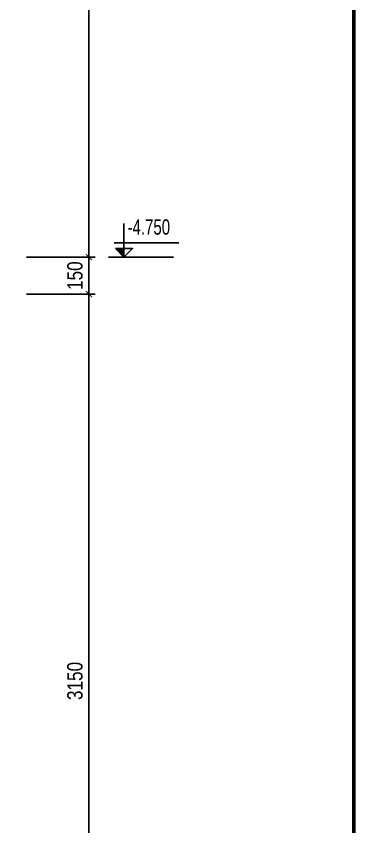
# Model space of a CAD drawing. Extents: x 71 to 2424299, y -14 to 1061502.
# Drawn here: x 1147555 to 1148930, y 528913 to 532213 of the extents above; entities that cross this region are included whole.
import ezdxf

# ---------------------------------------------------------------- set-up
doc = ezdxf.new("R2010")
doc.units = 0
doc.header["$LTSCALE"] = 1000
doc.header["$MEASUREMENT"] = 0
doc.header["$PDMODE"] = 3
doc.layers.get('0').update_dxf_attribs({"linetype": 'CONTINUOUS'})
doc.layers.get('Defpoints').update_dxf_attribs({"linetype": 'CONTINUOUS'})
for name, color, linetype in [('CDC-KHUNGTEN', 7, 'CONTINUOUS'), ('CDC.02.DIM', 1, 'CONTINUOUS'), ('CDC.06.TEXT', 2, 'CONTINUOUS'), ('CDC.11.NOTE', 8, 'CONTINUOUS')]:
    doc.layers.add(name, color=color, linetype=linetype)
doc.styles.add('ARIAL', font='arial.ttf', dxfattribs={"width": 0.8})
doc.styles.add('arial1', font='arial.ttf', dxfattribs={"width": 0.7})
doc.dimstyles.new('25', dxfattribs={"dimscale": 25, "dimtxt": 2.5, "dimasz": 1, "dimexe": 1, "dimexo": 0, "dimgap": 1, "dimtad": 1, "dimdec": 0, "dimdsep": 46, "dimtxsty": 'ARIAL', "dimblk": 'ARCHTICK', "dimcen": 1, "dimdle": 1, "dimclrd": 256, "dimclre": 256, "dimclrt": 2, "dimadec": 0, "dimazin": 0, "dimtfac": 0.00072, "dimtdec": 0, "dimtix": 1, "dimtmove": 2, "dimatfit": 3, "dimldrblk": 'ARCHTICK', "dimfxl": 1, "dimtolj": 1, "dimarcsym": 0})

# ---------------------------------------------------------------- blocks, each defined once
blk = doc.blocks.new('_ArchTick')
at = {"color": 0, "linetype": 'ByBlock', "const_width": 0.15}
blk.add_lwpolyline([(-0.5, -0.5), (0.5, 0.5)], dxfattribs=at)
blk = doc.blocks.new('*D242')
at = {"layer": 'CDC.02.DIM', "lineweight": -2, "transparency": 16777216}
for p, q in [((1147597, 535381.5), (1147876.4, 535381.5)), ((1147851.4, 535406.5), (1147851.4, 531206.5)), ((1147597, 531231.5), (1147876.4, 531231.5))]:
    blk.add_line(p, q, dxfattribs=at)
at = {"layer": 'Defpoints', "color": 0, "transparency": 16777216}
for p in [(1147597, 535381.5), (1147597, 531231.5), (1147851.4, 531231.5)]:
    blk.add_point(p, dxfattribs=at)
at = {"layer": 'CDC.02.DIM', "lineweight": -2, "transparency": 16777216, "xscale": 25, "yscale": 25, "zscale": 25}
for p, rotation in [((1147851.4, 535381.5), 90), ((1147851.4, 531231.5), 270)]:
    blk.add_blockref('_ArchTick', p, dxfattribs=dict(at, rotation=rotation))
at = {"layer": 'CDC.02.DIM', "color": 2, "transparency": 16777216, "insert": (1147794.5, 533306.5), "char_height": 62.5, "attachment_point": 5, "rotation": 90, "style": 'ARIAL'}
blk.add_mtext('\\A1;4150', dxfattribs=at)
blk = doc.blocks.new('*D243')
at = {"layer": 'CDC.02.DIM', "lineweight": -2, "transparency": 16777216}
for p, q in [((1147851.4, 531231.5), (1147851.4, 531256.5)), ((1147597, 531231.5), (1147876.4, 531231.5)), ((1147851.4, 531231.5), (1147851.4, 531081.5)), ((1147597, 531081.5), (1147876.4, 531081.5)), ((1147851.4, 531081.5), (1147851.4, 531056.5))]:
    blk.add_line(p, q, dxfattribs=at)
at = {"layer": 'Defpoints', "color": 0, "transparency": 16777216}
for p in [(1147597, 531231.5), (1147597, 531081.5), (1147851.4, 531081.5)]:
    blk.add_point(p, dxfattribs=at)
at = {"layer": 'CDC.02.DIM', "lineweight": -2, "transparency": 16777216, "xscale": 25, "yscale": 25, "zscale": 25}
for p, rotation in [((1147851.4, 531231.5), 270), ((1147851.4, 531081.5), 90)]:
    blk.add_blockref('_ArchTick', p, dxfattribs=dict(at, rotation=rotation))
at = {"layer": 'CDC.02.DIM', "color": 2, "transparency": 16777216, "insert": (1147794.5, 531156.5), "char_height": 62.5, "attachment_point": 5, "rotation": 90, "style": 'ARIAL'}
blk.add_mtext('\\A1;150', dxfattribs=at)
blk = doc.blocks.new('*D244')
at = {"layer": 'CDC.02.DIM', "lineweight": -2, "transparency": 16777216}
for p, q in [((1147851.4, 531106.5), (1147851.4, 527906.5)), ((1147597, 531081.5), (1147876.4, 531081.5)), ((1147597, 527931.5), (1147876.4, 527931.5))]:
    blk.add_line(p, q, dxfattribs=at)
at = {"layer": 'Defpoints', "color": 0, "transparency": 16777216}
for p in [(1147597, 531081.5), (1147597, 527931.5), (1147851.4, 527931.5)]:
    blk.add_point(p, dxfattribs=at)
at = {"layer": 'CDC.02.DIM', "lineweight": -2, "transparency": 16777216, "xscale": 25, "yscale": 25, "zscale": 25}
for p, rotation in [((1147851.4, 531081.5), 90), ((1147851.4, 527931.5), 270)]:
    blk.add_blockref('_ArchTick', p, dxfattribs=dict(at, rotation=rotation))
at = {"layer": 'CDC.02.DIM', "color": 2, "transparency": 16777216, "insert": (1147794.5, 529506.5), "char_height": 62.5, "attachment_point": 5, "rotation": 90, "style": 'ARIAL'}
blk.add_mtext('\\A1;3150', dxfattribs=at)
blk = doc.blocks.new('KHUNG TEN')
at = {"layer": 'CDC-KHUNGTEN', "color": 255, "lineweight": 60}
blk.add_lwpolyline([(74900, 1400), (74900, 58000), (3300, 58000), (3300, 1400), (74900, 1400)], close=True, dxfattribs=at)

msp = doc.modelspace()

# ---------------------------------------------------------------- hatches: boundary and pattern name
at = {"layer": 'CDC.11.NOTE'}
msp.add_hatch(color=256, dxfattribs=at).paths.add_polyline_path([(1147993.95, 531266.54), (1147958.95, 531266.54), (1147993.95, 531231.54)])

# ---------------------------------------------------------------- linework, layer by layer
for p, q in [((1147993.95, 531368.95), (1147993.95, 531231.45)), ((1148217.45, 531289.95), (1147954.45, 531289.95)), ((1147993.95, 531266.54), (1147993.95, 531231.54)), ((1148195.71, 531231.45), (1147930.45, 531231.45))]:
    msp.add_line(p, q, dxfattribs=at)
at = {"layer": 'CDC.11.NOTE', "elevation": 0}
msp.add_lwpolyline([(1147958.95, 531266.54), (1147993.95, 531231.54), (1148028.95, 531266.54), (1147958.95, 531266.54)], dxfattribs=at)

# ---------------------------------------------------------------- block references
at = {"layer": 'CDC.06.TEXT', "xscale": 0.2499999999982123, "yscale": 0.2499999999982123, "zscale": 0.2499999999982123}
msp.add_blockref('KHUNG TEN', (1130204.55, 521457.16), dxfattribs=at)

# ---------------------------------------------------------------- texts
at = {"layer": 'CDC.06.TEXT', "style": 'arial1', "width": 0.7}
msp.add_text('-4.750', height=62.5, dxfattribs=at).set_placement((1148008.52, 531323.35))

# ---------------------------------------------------------------- dimensions: what is measured, and where the dimension line sits
at = {"layer": 'CDC.02.DIM'}
for base, p1, p2, picture, middle in [((1147851.43, 531231.45), (1147596.96, 535381.45), (1147596.96, 531231.45), '*D242', (1147794.52, 533306.45)), ((1147851.43, 531081.45), (1147596.96, 531231.45), (1147596.96, 531081.45), '*D243', (1147794.52, 531156.45)), ((1147851.43, 527931.45), (1147596.96, 531081.45), (1147596.96, 527931.45), '*D244', (1147794.5, 529506.45))]:
    dim = msp.add_linear_dim(base=base, p1=p1, p2=p2, angle=90, dimstyle='25', dxfattribs=at)
    dim.commit()
    dim.dimension.update_dxf_attribs({"geometry": picture, "text_midpoint": middle})

doc.saveas('drawing.dxf')
